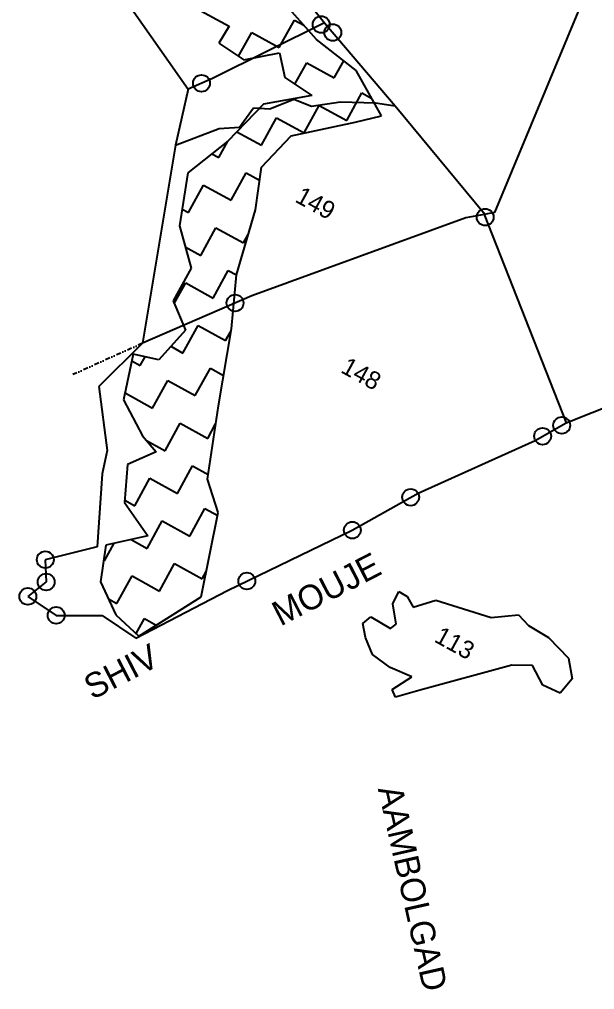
# Model space of a CAD drawing. Header units: metres. Extents: x 322052 to 327913, y 1839228 to 1844015.
# Drawn here: x 322104 to 322710, y 1840681 to 1841704 of the extents above; entities that cross this region are included whole.
import ezdxf

# ---------------------------------------------------------------- set-up
doc = ezdxf.new("R2010")
doc.units = ezdxf.units.M
doc.linetypes.add('DIVIDE', pattern=[1.25, 0.5, -0.25, 0, -0.25, 0, -0.25])
for name, color, linetype in [('LINE_WATER', 4, 'Continuous'), ('POLY_HATCH', 12, 'Continuous'), ('POLY_PARCEL', 6, 'Continuous'), ('TEXT_MAPOUT', 7, 'Continuous'), ('TEXT_PARCEL', 7, 'Continuous'), ('V_BOUND_LINE', 7, 'Continuous'), ('V_DIVIDE_LINE', 7, 'DIVIDE')]:
    doc.layers.add(name, color=color, linetype=linetype)
doc.styles.add('TEXT_MAP', font='')
doc.styles.get('TEXT_MAP').set_extended_font_data('Kruti Dev 050')

msp = doc.modelspace()

# ---------------------------------------------------------------- linework, layer by layer
for centre in [(322421.8, 1841698.7), (322434.1, 1841690.3), (322295.6, 1841636.8), (322594.6, 1841495.6), (322331, 1841405.2), (322675.3, 1841276.2), (322655.2, 1841264.7), (322516.1, 1841200.4), (322454.6, 1841165.8), (322131, 1841134.6), (322131.9, 1841111.1), (322343.4, 1841112.1), (322112.6, 1841095.9), (322142.4, 1841075.9)]:
    msp.add_circle(centre, 8.87)
at = {"layer": 'LINE_WATER'}
for p, q in [((322367.8, 1841609.9), (322392.8, 1841620.1)), ((322392.8, 1841620.1), (322411.4, 1841612.8)), ((322335.6, 1841590.5), (322350.6, 1841611)), ((322350.6, 1841611), (322367.8, 1841609.9)), ((322411.4, 1841612.8), (322442.3, 1841617.1)), ((322442.3, 1841617.1), (322478.9, 1841616)), ((322478.9, 1841616), (322499.9, 1841613)), ((322314.4, 1841589.2), (322335.6, 1841590.5)), ((322268.1, 1841571.4), (322314.4, 1841589.2))]:
    msp.add_line(p, q, dxfattribs=at)
at = {"layer": 'POLY_HATCH'}
for p, q in [((322268.9, 1841727.7), (322324.7, 1841697)), ((322417, 1841683), (322379.9, 1841724.3)), ((322324.7, 1841697), (322313.9, 1841679.1)), ((322458.7, 1841650.1), (322417, 1841683)), ((322313.9, 1841679.1), (322340.1, 1841661.6)), ((322340.1, 1841661.6), (322377.9, 1841668.7)), ((322377.9, 1841668.7), (322383.6, 1841642.7)), ((322383.6, 1841642.7), (322412.1, 1841624)), ((322485.3, 1841602.5), (322458.7, 1841650.1)), ((322412.1, 1841624), (322360.9, 1841614.9)), ((322360.9, 1841614.9), (322323.5, 1841575.8)), ((322457.7, 1841595.8), (322485.3, 1841602.5)), ((322390, 1841581.3), (322457.7, 1841595.8)), ((322359, 1841548.5), (322390, 1841581.3)), ((322323.5, 1841575.8), (322281.1, 1841542.3)), ((322352.4, 1841503.5), (322359, 1841548.5)), ((322281.1, 1841542.3), (322272.3, 1841486.4)), ((322332.5, 1841434.8), (322352.4, 1841503.5)), ((322272.3, 1841486.4), (322284.6, 1841441.8)), ((322284.6, 1841441.8), (322265.7, 1841407.4)), ((322327.1, 1841377.9), (322332.5, 1841434.8)), ((322265.7, 1841407.4), (322278.6, 1841376.7)), ((322278.6, 1841376.7), (322250.5, 1841345.4)), ((322313.4, 1841296.9), (322327.1, 1841377.9)), ((322223.7, 1841351.2), (322213.3, 1841303.1)), ((322250.5, 1841345.4), (322223.7, 1841351.2)), ((322213.3, 1841303.1), (322233.3, 1841265.3)), ((322301.8, 1841219.6), (322313.4, 1841296.9)), ((322233.3, 1841265.3), (322247.8, 1841248.3)), ((322247.8, 1841248.3), (322217.6, 1841235)), ((322217.6, 1841235), (322214.5, 1841194.9)), ((322313.3, 1841184.4), (322301.8, 1841219.6)), ((322214.5, 1841194.9), (322238.9, 1841159.6)), ((322295.4, 1841095.6), (322313.3, 1841184.4)), ((322194.8, 1841150), (322189.3, 1841111.1)), ((322238.9, 1841159.6), (322194.8, 1841150)), ((322189.3, 1841111.1), (322205.2, 1841076.5)), ((322229.7, 1841054.1), (322295.4, 1841095.6)), ((322205.2, 1841076.5), (322229.7, 1841054.1))]:
    msp.add_line(p, q, dxfattribs=at)
at = {"layer": 'POLY_HATCH', "linetype": 'Continuous'}
for p, q in [((322377.6, 1841674.4), (322393.5, 1841703.4)), ((322393.5, 1841703.4), (322403.6, 1841697.9)), ((322334.7, 1841665.2), (322348.6, 1841690.4)), ((322348.6, 1841690.4), (322377.6, 1841674.4)), ((322394.1, 1841635.8), (322406.6, 1841658.5)), ((322406.6, 1841658.5), (322435.6, 1841642.5)), ((322435.6, 1841642.5), (322445.5, 1841660.5)), ((322448.7, 1841597.5), (322464.6, 1841626.6)), ((322464.6, 1841626.6), (322475.1, 1841620.8)), ((322403.7, 1841584.5), (322419.6, 1841613.5)), ((322419.6, 1841613.5), (322448.7, 1841597.5)), ((322358.7, 1841571.4), (322374.7, 1841600.4)), ((322374.7, 1841600.4), (322403.7, 1841584.5)), ((322332.9, 1841585.7), (322358.7, 1841571.4)), ((322313.8, 1841558.4), (322323.3, 1841575.6)), ((322306.5, 1841562.4), (322313.8, 1841558.4)), ((322326.8, 1841513.4), (322342.8, 1841542.4)), ((322342.8, 1841542.4), (322356.9, 1841534.6)), ((322281.9, 1841500.4), (322297.8, 1841529.4)), ((322297.8, 1841529.4), (322326.8, 1841513.4)), ((322275.1, 1841504.1), (322281.9, 1841500.4)), ((322294.9, 1841455.4), (322310.9, 1841484.4)), ((322310.9, 1841484.4), (322339.9, 1841468.5)), ((322339.9, 1841468.5), (322344.8, 1841477.5)), ((322278.3, 1841464.5), (322294.9, 1841455.4)), ((322308, 1841410.4), (322323.9, 1841439.5)), ((322323.9, 1841439.5), (322332.5, 1841434.7)), ((322266.9, 1841404.5), (322279, 1841426.4)), ((322279, 1841426.4), (322308, 1841410.4)), ((322276.1, 1841352.4), (322292, 1841381.4)), ((322292, 1841381.4), (322321, 1841365.5)), ((322321, 1841365.5), (322326.8, 1841376)), ((322263.2, 1841359.5), (322276.1, 1841352.4)), ((322222.2, 1841344.3), (322231.1, 1841339.4)), ((322231.1, 1841339.4), (322236.1, 1841348.5)), ((322289.1, 1841307.5), (322305.1, 1841336.5)), ((322305.1, 1841336.5), (322318.8, 1841328.9)), ((322244.1, 1841294.4), (322260.1, 1841323.4)), ((322260.1, 1841323.4), (322289.1, 1841307.5)), ((322214.6, 1841309.5), (322215.1, 1841310.4)), ((322215.1, 1841310.4), (322244.1, 1841294.4)), ((322257.2, 1841249.5), (322273.1, 1841278.5)), ((322273.1, 1841278.5), (322302.2, 1841262.5)), ((322302.2, 1841262.5), (322310.5, 1841277.8)), ((322237.5, 1841260.3), (322257.2, 1841249.5)), ((322270.2, 1841204.5), (322286.2, 1841233.5)), ((322286.2, 1841233.5), (322302.5, 1841224.5)), ((322225.3, 1841191.4), (322241.2, 1841220.4)), ((322241.2, 1841220.4), (322270.2, 1841204.5)), ((322214.7, 1841197.3), (322225.3, 1841191.4)), ((322283.3, 1841159.5), (322299.3, 1841188.5)), ((322299.3, 1841188.5), (322312.7, 1841181.2)), ((322238.3, 1841146.5), (322254.3, 1841175.5)), ((322254.3, 1841175.5), (322283.3, 1841159.5)), ((322193.4, 1841133.4), (322203.5, 1841151.9)), ((322221.4, 1841155.8), (322238.3, 1841146.5)), ((322192.5, 1841133.9), (322193.4, 1841133.4)), ((322251.4, 1841101.5), (322267.3, 1841130.5)), ((322267.3, 1841130.5), (322296.3, 1841114.6)), ((322296.3, 1841114.6), (322300.9, 1841122.8)), ((322206.4, 1841088.5), (322222.4, 1841117.5)), ((322222.4, 1841117.5), (322251.4, 1841101.5)), ((322197.5, 1841093.4), (322206.4, 1841088.5)), ((322226.8, 1841056.8), (322235.4, 1841072.5)), ((322235.4, 1841072.5), (322247.9, 1841065.6))]:
    msp.add_line(p, q, dxfattribs=at)
at = {"layer": 'POLY_PARCEL'}
for p, q in [((322344.3, 1841801.5), (322425.4, 1841700.5)), ((322712.9, 1841761.5), (322604.6, 1841500.6)), ((322425.4, 1841700.5), (322307.3, 1841641.9)), ((322425.4, 1841700.5), (322499.9, 1841613)), ((322307.3, 1841641.9), (322281.5, 1841630.6)), ((322499.9, 1841613), (322592.8, 1841500.4)), ((322593.5, 1841498.5), (322574.3, 1841495)), ((322592.8, 1841500.4), (322593.5, 1841498.5)), ((322604.6, 1841500.6), (322593.5, 1841498.5)), ((322593.5, 1841498.5), (322680.1, 1841278.9)), ((322574.3, 1841495), (322348.8, 1841412.9)), ((322348.8, 1841412.9), (322233.6, 1841362.9)), ((322497.2, 1841088.2), (322503.5, 1841101.2)), ((322503.5, 1841101.2), (322512.5, 1841095.7)), ((322512.5, 1841095.7), (322518.9, 1841084.4)), ((322518.9, 1841084.4), (322542.5, 1841091.8)), ((322542.5, 1841091.8), (322601, 1841073.6)), ((322500.8, 1841066.7), (322497.2, 1841088.2)), ((322465.8, 1841067.2), (322474.2, 1841074.3)), ((322474.2, 1841074.3), (322494.7, 1841062.2)), ((322601, 1841073.6), (322629.6, 1841076.6)), ((322629.6, 1841076.6), (322640.4, 1841065.4)), ((322468.6, 1841052.5), (322465.8, 1841067.2)), ((322494.7, 1841062.2), (322500.8, 1841066.7)), ((322640.4, 1841065.4), (322661.4, 1841052.7)), ((322475.8, 1841034.6), (322468.6, 1841052.5)), ((322661.4, 1841052.7), (322682.4, 1841030.8)), ((322494.4, 1841021), (322475.8, 1841034.6)), ((322682.4, 1841030.8), (322686.4, 1841009.1)), ((322517.2, 1841011.3), (322494.4, 1841021)), ((322622.7, 1841023.4), (322524.7, 1840996.8)), ((322644.4, 1841023.2), (322622.7, 1841023.4)), ((322655.5, 1841002.3), (322644.4, 1841023.2)), ((322496.6, 1840997.7), (322517.2, 1841011.3)), ((322686.4, 1841009.1), (322673.8, 1840993.9)), ((322500.1, 1840989.7), (322496.6, 1840997.7)), ((322524.7, 1840996.8), (322500.1, 1840989.7)), ((322673.8, 1840993.9), (322655.5, 1841002.3))]:
    msp.add_line(p, q, dxfattribs=at)
at = {"layer": 'V_BOUND_LINE'}
for p, q in [((322185.1, 1841768), (322281.5, 1841630.6)), ((322281.5, 1841630.6), (322268.1, 1841571.4)), ((322268.1, 1841571.4), (322233.6, 1841362.9)), ((322233.6, 1841362.9), (322187.4, 1841317)), ((322680.1, 1841278.9), (322823, 1841335.9)), ((322187.4, 1841317), (322196.2, 1841249.8)), ((322647.5, 1841260.3), (322680.1, 1841278.9)), ((322524, 1841204.9), (322647.5, 1841260.3)), ((322196.2, 1841249.8), (322191, 1841225)), ((322191, 1841225), (322185.8, 1841148.1)), ((322454.6, 1841165.8), (322524, 1841204.9)), ((322323.2, 1841102.3), (322454.6, 1841165.8)), ((322185.8, 1841148.1), (322131, 1841134.6)), ((322131, 1841134.6), (322131.9, 1841111.1)), ((322131.9, 1841111.1), (322112.6, 1841095.9)), ((322226.3, 1841051.8), (322323.2, 1841102.3)), ((322112.6, 1841095.9), (322142.4, 1841075.9)), ((322142.4, 1841075.9), (322190.8, 1841075.6)), ((322190.8, 1841075.6), (322226.3, 1841051.8))]:
    msp.add_line(p, q, dxfattribs=at)
at = {"layer": 'V_DIVIDE_LINE', "ltscale": 10}
msp.add_line((322233.6, 1841362.9), (322160.1, 1841329.8), dxfattribs=at)

# ---------------------------------------------------------------- texts
at = {"layer": 'TEXT_MAPOUT'}
for s, rotation, p in [('MOUJE', 27.3035, (322378.9, 1841064.1)), ('SHIV', 27.3035, (322180.6, 1840986.5)), ('AAMBOLGAD', 282.6891, (322481.4, 1840893.2))]:
    msp.add_text(s, height=26.07, rotation=rotation, dxfattribs=at).set_placement(p)
at = {"layer": 'TEXT_PARCEL', "style": 'TEXT_MAP'}
for s, p in [('149', (322393.1, 1841512.4)), ('148', (322441.3, 1841332.6)), ('113', (322539.8, 1841048.7))]:
    msp.add_text(s, height=18.77, rotation=331.1873, dxfattribs=at).set_placement(p)

doc.saveas('drawing.dxf')
